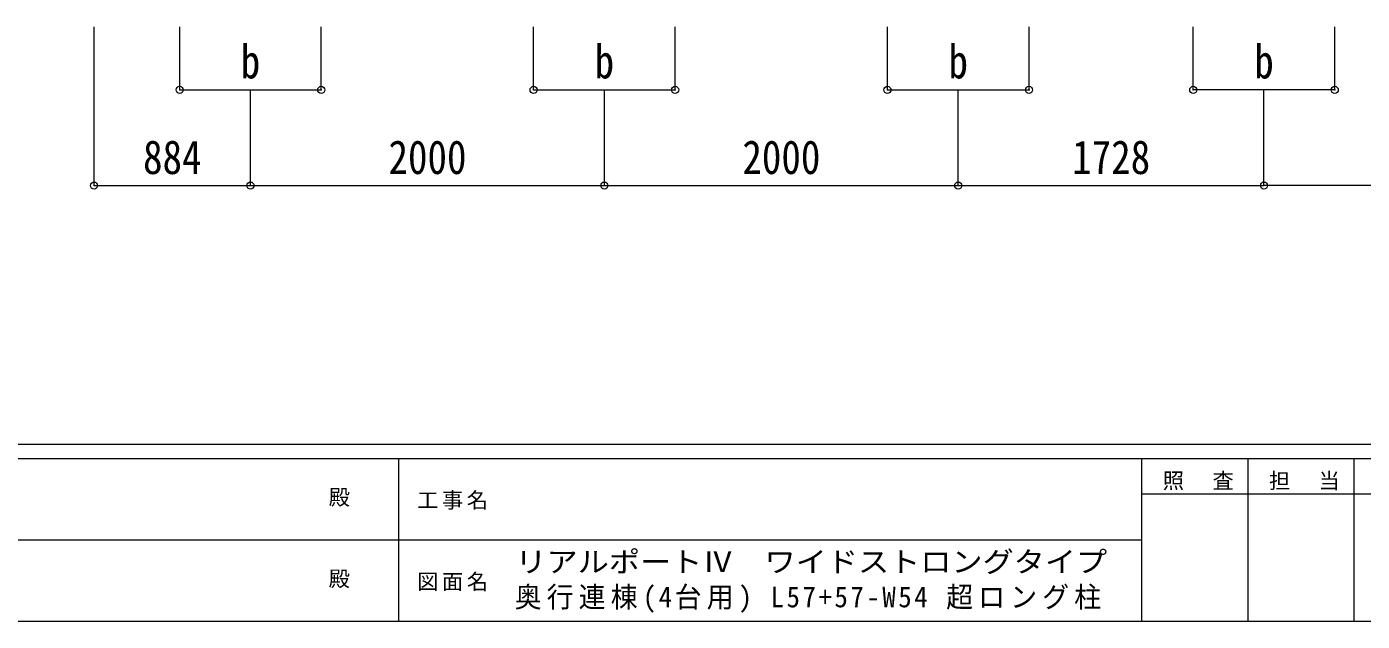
# Model space of a CAD drawing. Units: millimetres at full size, sheet at 1:40. Extents: x -11181 to 11305, y -7804 to 7716.
# Drawn here: x -2637 to 4911, y -7804 to -4446 of the extents above; entities that cross this region are included whole.
import ezdxf
from ezdxf.enums import TextEntityAlignment as Align

# ---------------------------------------------------------------- set-up
doc = ezdxf.new("R2010")
doc.units = ezdxf.units.MM
doc.header["$LTSCALE"] = 40
doc.header["$PDMODE"] = 32
doc.header["$PDSIZE"] = 40
doc.layers.add('0-A_寸法', color=6, linetype='Continuous', lineweight=9)
doc.layers.add('F-0_240', color=7, linetype='Continuous', lineweight=9)
doc.styles.add('ＭＳ ゴシック', font='')
doc.styles.get('ＭＳ ゴシック').set_extended_font_data('MS Gothic')

msp = doc.modelspace()

# ---------------------------------------------------------------- linework, layer by layer
at = {"layer": '0-A_寸法'}
for p, q in [((-2256.53, -5342.82), (-2256.53, -4445.91)), ((-1772.53, -4802.45), (-1772.53, -4445.91)), ((-972.53, -4802.45), (-972.53, -4445.91)), ((227.47, -4802.45), (227.47, -4445.91)), ((1027.47, -4802.45), (1027.47, -4445.91)), ((2227.47, -4802.45), (2227.47, -4445.91)), ((3027.47, -4802.45), (3027.47, -4445.91)), ((3955.47, -4802.45), (3955.47, -4445.91)), ((4755.47, -4802.45), (4755.47, -4445.91)), ((-1772.53, -4802.45), (-972.53, -4802.45)), ((-1372.53, -5342.82), (-1372.53, -4802.45)), ((227.47, -4802.45), (1027.47, -4802.45)), ((627.47, -5342.82), (627.47, -4802.45)), ((2227.47, -4802.45), (3027.47, -4802.45)), ((2627.47, -5342.82), (2627.47, -4802.45)), ((4755.47, -4802.45), (3955.47, -4802.45)), ((4355.47, -5342.82), (4355.47, -4802.45)), ((-2256.53, -5342.82), (-1372.53, -5342.82)), ((-1372.53, -5342.82), (627.47, -5342.82)), ((627.47, -5342.82), (2627.47, -5342.82)), ((2627.47, -5342.82), (4355.47, -5342.82)), ((6355.47, -5342.82), (4355.47, -5342.82))]:
    msp.add_line(p, q, dxfattribs=at)
for p in [(-1772.53, -4802.45), (-972.53, -4802.45), (227.47, -4802.45), (1027.47, -4802.45), (2227.47, -4802.45), (3027.47, -4802.45), (3955.47, -4802.45), (4755.47, -4802.45), (-2256.53, -5342.82), (-1372.53, -5342.82), (627.47, -5342.82), (2627.47, -5342.82), (4355.47, -5342.82)]:
    msp.add_point(p, dxfattribs=at)
at = {"layer": 'F-0_240', "color": 5}
for p, q in [((-11180.61, -6803.54), (10739.39, -6803.54)), ((-11180.61, -6883.54), (7183.72, -6883.54)), ((-536.28, -6883.54), (-536.28, -7803.54)), ((3663.72, -6883.54), (3663.72, -7803.54)), ((4263.72, -6883.54), (4263.72, -7803.54)), ((4863.72, -6883.54), (4863.72, -7803.54)), ((3663.72, -7083.54), (6063.72, -7083.54)), ((-4536.28, -7343.54), (3663.72, -7343.54)), ((-11180.61, -7803.54), (10739.39, -7803.54))]:
    msp.add_line(p, q, dxfattribs=at)

# ---------------------------------------------------------------- texts
at = {"layer": '0-A_寸法', "color": 7, "style": 'ＭＳ ゴシック', "width": 0.85}
for s, p in [('b', (-1427.53, -4794.45)), ('b', (572.47, -4794.45)), ('b', (2572.47, -4794.45)), ('b', (4300.47, -4794.45)), ('884', (-1979.53, -5334.82)), ('2000', (-592.53, -5334.82)), ('2000', (1407.47, -5334.82)), ('1728', (3271.47, -5334.82))]:
    msp.add_text(s, height=190.6, dxfattribs=at).set_placement(p, align=Align.BOTTOM_LEFT)
at = {"layer": 'F-0_240', "style": 'ＭＳ ゴシック'}
for p in [(-930.57, -7173.54), (-930.57, -7633.54)]:
    msp.add_text('殿', height=87.98, dxfattribs=at).set_placement(p, align=Align.BOTTOM_LEFT)
at = {"layer": 'F-0_240', "style": 'ＭＳ ゴシック', "width": 1.1}
msp.add_text('リアルポートⅣ\u3000ワイドストロングタイプ', height=117.3, dxfattribs=at).set_placement((124.97, -7561.39), align=Align.BOTTOM_LEFT)
at = {"layer": 'F-0_240', "attachment_point": 7, "style": 'ＭＳ ゴシック'}
for s, insert, char_height in [('\\T1.17;照\u3000査', (3783.72, -7063.54), 87.98), ('\\T1.17;担\u3000当', (4383.72, -7063.54), 87.98), ('\\T1.17;工事名', (-430.81, -7173.54), 87.98), ('\\T1.17;図面名', (-430.81, -7633.54), 87.98), ('\\T1.19;\\W0.95;奥行連棟(4台用)\\~L57+57-W54\\~超ロング柱', (120.88, -7756.06), 117.3)]:
    msp.add_mtext(s, dxfattribs=dict(at, insert=insert, char_height=char_height))

doc.saveas('drawing.dxf')
